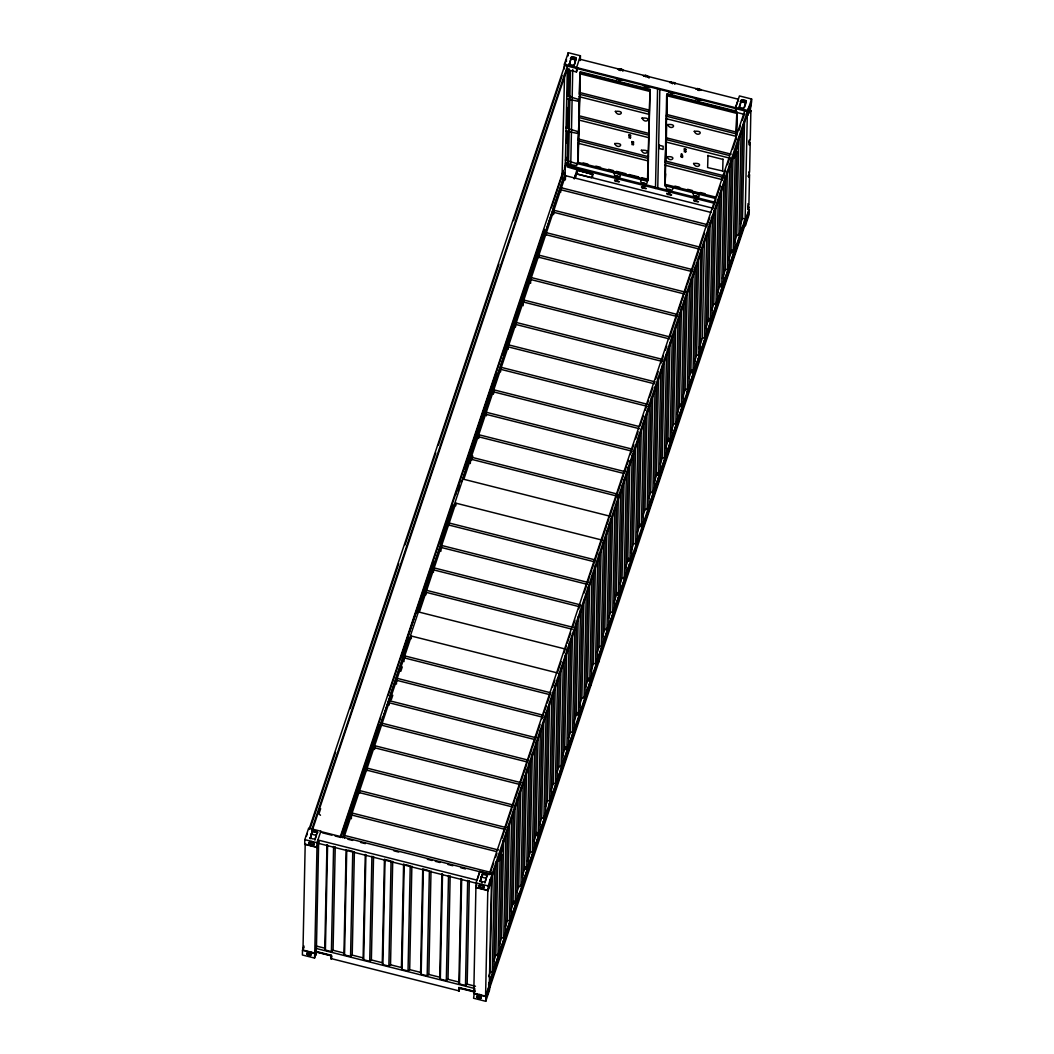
<?xml version="1.0" encoding="UTF-8"?>
<svg xmlns="http://www.w3.org/2000/svg" width="1054" height="1054" viewBox="0 0 1054 1054"><rect width="100%" height="100%" fill="white"/><g stroke="black" fill="none" stroke-linecap="round" stroke-linejoin="round"><path stroke-width="1.5" d="M303.934 945.978L302.498 950.286L302.393 954.99L314.566 958.06L316.49 952.329M320.811 832.396L320.824 831.237L308.651 828.167L304.817 839.643L304.711 844.359L316.885 847.429L318.651 842.159M302.985 950.049L305.199 844.135L316.99 847.113L314.777 953.04L302.985 950.049L303.908 947.269M312.432 830.829L310.166 838.615L312.432 830.829A4.335 3.729 1.2 0 1 317.201 832.041L314.935 839.827L317.201 832.041M314.566 958.06L314.672 953.356L316.437 948.086L318.677 840.934L317.926 843.226L476.935 883.384M316.885 847.429L316.99 842.726L320.824 831.237M317.043 951.525L315.475 954.977L316.477 946.084L324.803 948.192L325.396 950.089L331.404 951.604L333.064 950.286L335.238 846.797M317.926 843.226L317.992 840.025L477.001 880.182L479.833 871.724M315.857 955.069L315.923 951.96L330.956 955.754L331.364 958.639L331.443 955.332L315.66 951.34M324.803 948.192L326.977 844.715M325.396 950.089L327.596 844.965M331.259 958.956L331.443 955.332M331.404 951.604L333.604 846.481M344.539 838.009L344.592 835.479L490.953 872.448M354.394 851.632L352.22 955.122L350.56 956.452L344.539 954.924L343.96 953.027L346.12 849.55M344.539 954.924L346.753 849.801M351.377 818.76L351.456 814.966L496.236 851.527M352.049 815.559L352.102 813.029L498.476 849.998M350.56 956.452L352.761 851.316L348.255 850.183M359.572 793.109L359.625 790.579L505.986 827.548M373.551 856.467L371.377 959.957L369.717 961.288L363.696 959.772L363.116 957.875L365.277 854.386M367.082 770.672L367.135 768.142L513.496 805.098M363.696 959.772L365.909 854.636M369.717 961.288L371.917 856.164M374.565 749.486L374.644 745.692L521.019 782.661M392.707 861.316L390.533 964.792L388.873 966.123L382.852 964.608L382.273 962.71L384.433 859.221M382.852 964.608L385.053 859.484L391.074 860.999L388.873 966.123M388.979 705.258L389.031 702.728L535.392 739.697M396.462 684.072L396.541 680.278L542.915 717.247M397.147 680.871L397.2 678.354L543.561 715.31M403.985 661.622L404.064 657.841L550.425 694.797M404.657 658.434L404.71 655.904L551.071 692.873M411.864 866.151L409.69 969.627L408.03 970.958L402.009 969.443L401.429 967.546L403.59 864.056M402.009 969.443L404.209 864.32M411.297 638.698L411.363 636.036L557.724 673.005M408.03 970.958L410.23 865.835M425.948 594.825L426 592.295L572.362 629.264M431.007 870.986L428.846 974.476L427.173 975.793L421.165 974.278L420.586 972.381L422.746 868.904M421.165 974.278L423.365 869.155L427.884 870.288M433.457 572.375L433.51 569.858L579.884 606.814M427.173 975.793L429.386 870.67M440.954 551.202L441.033 547.408L587.394 584.377M441.626 548.001L441.679 545.471L588.04 582.44M449.136 525.551L449.188 523.021L595.55 559.99M450.163 875.821L448.003 979.311L446.329 980.642L440.322 979.113L439.729 977.216L441.903 873.74M440.322 979.113L442.522 873.99M455.789 505.815L455.842 503.153L602.203 540.122M446.329 980.642L448.53 875.505M460.269 987.703L458.714 991.155L458.885 987.519L474.669 991.498L458.78 987.835M469.32 880.657L467.159 984.146L465.486 985.477L459.478 983.962L458.885 982.064L461.059 878.575M458.714 991.155L458.885 987.519M459.083 991.247L459.149 988.138L474.181 991.933M459.478 983.962L461.678 878.825M471.178 459.689L471.23 457.159L617.604 494.128M465.486 985.477L467.686 880.353M478.674 438.504L478.753 434.722L625.114 471.678M474.682 990.496L473.575 998.23L485.749 1001.3L489.596 989.825L489.702 985.108L488.569 984.818L519.358 892.83M476.83 884.793L475.894 887.587L488.068 890.67L491.915 879.181L492.007 874.477L479.833 871.394L476 882.883L473.786 993.197L485.578 996.175L748.801 209.865L748.867 206.782L747.971 209.469L748.933 203.58L749.539 174.595L748.643 177.283L749.605 171.407L750.211 142.409L749.315 145.109L749.381 141.908L750.277 139.22L750.883 110.235L749.987 112.923L750.053 109.735L751.015 103.951M486.395 415.816L486.263 412.272L632.624 449.241M474.669 991.498L474.735 988.507L315.726 948.35M479.372 884.741L479.359 885.676A2.477 1.225 18.5 0 0 481.718 887.547A2.477 1.225 18.5 0 0 484.129 886.888L484.129 885.874M479.82 872.554L479.833 871.394M482.416 873.766L480.137 881.552L482.416 873.766A4.335 3.729 1.2 0 1 487.185 874.965L484.919 882.751L487.185 874.965M493.074 394.288L493.127 391.759L639.501 428.728M493.694 393.616L493.773 389.822L638.553 426.383M485.578 996.175L487.804 890.248L491.915 879.181M485.749 1001.3L485.854 996.597L590.121 685.192L590.293 681.49M488.068 890.67L488.173 885.953L747.365 111.553L564.76 65.427L309.006 829.419M500.597 371.838L500.65 369.308L647.011 406.277M489.319 985.016L491.533 879.089M488.648 976.623L490.097 972.315L492.152 873.792M490.097 972.315L492.297 971.828L494.458 868.377M496.223 861.566L494.023 966.663L492.297 971.828M508.107 349.388L508.16 346.858L654.521 383.827M493.904 960.919L495.828 955.174L497.817 860.064L500.018 859.577L501.757 854.412L499.899 852.936M496.777 861.289L498.687 860.775L498.805 855.189M495.828 955.174L498.028 954.687L500.018 859.577M501.757 854.412L499.754 949.522L498.028 954.687M503.364 840.236L503.219 847.232L498.687 860.775M499.161 945.214L501.559 938.047L503.628 839.524M515.617 326.938L515.669 324.421L662.044 361.377M501.559 938.047L503.772 937.546L505.973 832.462M507.699 827.298L505.498 932.395L503.772 937.546M505.38 926.65L507.303 920.906L509.332 824.03M507.303 920.906L509.504 920.419L511.664 816.969M523.113 305.765L523.192 301.971L669.553 338.94M523.785 302.564L523.838 300.034L670.199 337.003M513.403 811.804L511.23 915.254L509.504 920.419M515.103 805.256L513.034 903.779L515.235 903.278L516.961 898.127L519.161 793.03M515.235 903.278L517.435 798.194M530.623 283.315L530.676 280.786M531.295 280.114L531.348 277.584L677.722 314.553M516.855 892.382L518.766 886.638L520.834 788.115M518.766 886.638L520.979 886.15L523.14 782.7M524.905 775.889L522.705 880.986L520.979 886.15M526.605 769.341L524.51 869.497L526.71 869.01L528.436 863.845L530.61 760.395M538.818 257.663L538.871 255.134L685.232 292.103M526.71 869.01L528.91 763.913M527.369 860.973L530.241 852.37L532.31 753.847M530.241 852.37L532.441 851.869L534.615 748.432M546.328 235.213L546.38 232.697L692.741 269.653M536.381 741.621L534.18 846.718L532.441 851.869M538.014 738.353L535.985 835.229L538.186 834.742L539.911 829.577L542.072 726.127M538.186 834.742L540.386 729.645M553.192 214.713L553.245 212.183L699.606 249.139M553.811 214.041L553.89 210.247L700.264 247.216M539.319 825.269L541.716 818.102L543.785 719.579M541.716 818.102L543.917 817.601L546.117 712.517M547.843 707.353L545.643 812.45L543.917 817.601M545.537 806.705L547.448 800.961L549.477 704.085M560.702 192.263L560.754 189.733L707.129 226.702M562.019 177.955L563.521 170.511M564.298 68.892L564.404 64.175L568.251 52.7L580.425 55.77L580.319 60.486M564.575 73.859L562.085 174.819M547.448 800.961L549.661 800.473L551.861 695.376M553.587 690.212L551.387 795.309L549.661 800.473M565.379 179.654L565.471 175.675L463.826 479.293L610.2 516.262M567.355 94.267L567.922 95.611A2.714 2.332 1.2 0 0 569.516 96.691L578.106 99.274L578.066 101.237L569.463 99.484A2.714 2.332 1.2 0 1 567.856 98.404M568.185 55.836L568.251 52.7M550.794 791.001L553.192 783.833L555.247 685.311M566.63 142.975L566.868 131.697M567.368 107.574L566.999 125.281L566.103 127.969L567.987 128.443L568.593 99.458L566.709 98.984M567.671 93.108L568.185 68.945M571.479 56.982L569.213 64.768L571.479 56.982A4.335 3.729 1.2 0 1 576.248 58.181L573.982 65.967L576.248 58.181M569.226 68.892L568.659 96.27L566.775 95.795M569.239 94.307L568.962 95.11A1.462 1.252 1.2 0 0 569.845 95.716M576.96 163.027L576.722 165.597L572.691 165.004L568.106 163.844L568.172 161.051A2.714 2.332 1.2 0 1 566.578 159.971L565.998 158.627L566.709 158.047M568.844 128.865L577.434 131.46L577.394 133.41L568.778 131.658L568.844 128.865A2.714 2.332 1.2 0 1 567.25 127.784L566.67 126.454L567.381 125.874M569.463 99.484L569.516 96.691M553.192 783.833L555.392 783.333L557.592 678.249M714.48 203.317L568.449 166.44L570.451 70.658M559.318 673.084L557.118 778.181L555.392 783.333M715.864 202.46L657.762 187.796A6.772 3.491 -51.6 0 0 655.483 188.416L655.509 187.217L570.728 165.807L572.744 69.604M556.999 772.424L558.923 766.693L560.991 668.17M558.923 766.693L561.123 766.205L563.297 662.755M567.315 69.656L576.472 71.962L576.578 67.258L564.404 64.175M565.049 655.944L562.849 761.041L561.123 766.205M575.919 176.953L575.998 173.647L712.741 208.178M566.762 649.396L564.654 749.552L566.868 749.065L568.593 743.9L570.794 638.816M592.519 177.296L592.849 174.411L567.171 166.914L567.236 163.818L565.366 163.344M577.131 172.303L577.184 170.102L592.849 174.411M641.781 177.731L648.131 179.338L647.472 181.275L577.724 163.66L580.253 71.764L650.015 89.379L647.907 179.984L578.145 162.369L578.567 142.264L578.145 143.265L647.907 160.88L648.329 159.892M578.646 139.075L648.394 156.69L647.96 158.377L578.198 140.762L579.054 118.983L578.633 119.972L648.394 137.587L648.816 136.598M579.133 115.782L648.882 133.41L648.447 135.096L578.686 117.481L579.542 95.69M579.621 92.502L649.369 110.117L648.935 111.803L579.173 94.188L580.043 72.41L649.791 90.025M579.186 122.462L577.724 163.66M579.357 114.28L580.214 73.398M566.868 749.065L569.068 643.968M568.475 738.156L570.398 732.425L572.427 635.536M570.398 732.425L572.599 731.924L574.773 628.474M576.525 621.676L574.325 726.773L572.599 731.924M578.198 616.761L576.13 715.284L578.33 714.796L580.069 709.632L582.23 606.182M578.33 714.796L580.53 609.699M578.989 706.76L581.874 698.156L583.929 599.634M581.874 698.156L584.074 697.656L586.235 594.206M588 587.407L585.8 692.504L584.074 697.656M589.634 584.14L587.605 681.016L589.805 680.528L591.531 675.364L593.705 571.914M589.805 680.528L592.005 575.431M590.978 685.06L591.268 680.831M590.938 671.055L593.336 663.888L595.405 565.352M593.336 663.888L595.55 663.388L597.71 559.938M599.476 553.139L597.275 658.223L595.55 663.388M598.751 661.846L598.698 658.882M597.157 652.479L599.08 646.748L601.109 549.872M599.08 646.748L601.281 646.26L603.481 541.163M605.167 537.645L603.007 641.096L601.281 646.26M602.414 636.787L604.812 629.607L606.88 531.084M618.474 69.077C619.488 67.509 623.678 71.935 623.151 70.486M604.812 629.607L607.012 629.119L609.212 524.022M619.185 69.959L619.409 69.314M619.106 70.328L619.541 69.037C619.238 70.71 620.411 68.708 623.151 70.684M610.938 518.871L608.738 623.955L607.012 629.119M621.201 69.156L621.083 70.078L621.201 69.156L622.65 69.775L622.347 70.592M621.293 69.432L621.214 70.302M608.632 618.211L610.543 612.479L612.585 515.59M610.543 612.479L612.756 611.979L614.917 508.529M616.682 501.73L614.482 606.827L612.756 611.979M618.382 495.182L616.287 595.339L618.487 594.851L620.213 589.687L622.413 484.603M618.487 594.851L620.687 489.754M630.542 137.705L629.027 137.863L629.093 134.728M630.437 138.021L630.595 135.11M620.095 583.942L622.018 578.211L624.087 479.689M633.494 144.464L631.978 144.622L632.044 141.486M622.018 578.211L624.218 577.711L626.392 474.26M633.375 144.78L633.546 141.868M628.158 467.462L625.957 572.559L624.218 577.711M629.857 460.901L627.762 561.071L629.963 560.583L631.689 555.418L633.849 451.968M629.963 560.583L632.163 455.486M630.608 552.546L633.494 543.943L635.562 445.407M598.87 661.517L598.105 661.332L634.6 552.322L634.666 549.318M633.494 543.943L635.694 543.442L637.894 438.345M645.997 75.414L645.878 76.336L644.679 76.02L645.997 75.414L646.01 76.56M646.51 76.586L643.441 75.809L646.221 75.783L643.441 75.611M639.62 433.194L637.42 538.278L635.694 543.442M647.34 76.059L649.066 77.429L646.221 75.783M647.96 76.534L649.014 77.219M641.254 429.927L639.225 526.802L641.438 526.315L643.164 521.15L645.364 416.053M648.908 76.402L649 78.049M647.472 181.275L650.015 89.379M641.438 526.315L643.638 421.218M643.348 528.647L642.597 528.449L642.466 525.498M643.243 528.963L643.177 525.999M642.571 516.842L644.969 509.662L647.024 411.139M644.969 509.662L647.169 509.174L649.369 404.077M651.095 398.926L648.895 504.01L647.169 509.174M655.483 188.416L657.577 88.576M648.777 498.265L650.7 492.534L652.729 395.645M657.762 187.796L659.83 89.142M650.7 492.534L652.9 492.034L655.101 386.95M656.8 383.432L654.626 486.882L652.9 492.034M658.5 376.871L656.431 475.394L658.645 474.906L660.371 469.741L662.571 364.644M658.645 474.906L660.845 369.809M715.495 198.455L664.758 185.636L666.642 95.677L667.287 93.74L735.468 110.96M723.9 177.559L665.245 162.751L666.102 140.959L665.68 141.961L730.672 158.377M729.144 155.478L665.733 139.457L666.589 117.679L666.168 118.667L735.916 136.282L736.351 135.294M666.655 114.478L667.077 94.386L736.838 112.001L736.417 132.106L735.969 133.792L666.22 116.177L666.655 114.478L736.417 132.106M665.614 173.884L664.758 185.636M665.891 160.801L666.642 124.82M666.853 115.005L667.287 93.74M671.754 82.765L669.738 82.37L672.07 82.475M660.252 463.997L662.175 458.266L664.204 361.377M670.7 82.265L675.377 83.674L672.887 82.515L672.465 83.806M662.175 458.266L664.376 457.765L666.536 354.315M668.276 349.164L666.102 452.614L664.376 457.765M669.975 342.603L667.907 441.125L670.107 440.638L671.846 435.473L674.007 332.023M670.107 440.638L672.307 335.541M670.766 432.601L673.651 423.985L675.706 325.462M681.029 156.822C680.871 148.127 684.718 160.827 681.147 156.493M673.651 423.985L675.851 423.497L678.012 320.047M679.777 313.249L677.577 418.333L675.851 423.497M685.838 151.671L684.323 151.829L684.389 148.693M681.477 306.688L679.382 406.857L681.582 406.357L683.308 401.205L685.482 297.755M685.732 151.987L685.89 149.075M681.582 406.357L683.782 301.273M682.241 398.32L685.113 389.716L687.182 291.194M685.113 389.716L687.327 389.229L689.487 285.779M691.253 278.981L689.052 384.064L687.327 389.229M695.666 88.997L698.446 88.971L701.305 90.341L701.134 89.59L699.975 89.998M692.886 275.7L690.857 372.589L693.058 372.088L694.784 366.937L696.944 263.487M696.957 88.905L698.315 89.247M699.131 90.539L699.566 89.247L698.407 90.42M693.058 372.088L695.258 267.005M700.199 89.353L699.975 90.367M694.191 362.616L696.589 355.448L698.657 256.926M696.589 355.448L698.789 354.961L700.989 249.864M698.789 354.961L700.225 349.335L702.359 247.532M699.448 346.924L702.32 338.321L704.349 241.432M722.767 171.038L707.629 167.573L707.985 155.281M702.32 338.321L704.533 337.82L706.733 232.736M708.459 227.572L706.259 332.656L704.533 337.82M710.119 222.657L708.064 321.18L710.264 320.693L711.99 315.528L714.19 210.431M710.264 320.693L712.464 215.596M711.872 309.784L713.795 304.039L715.864 205.517M713.795 304.039L715.995 303.552L718.169 200.102M719.935 193.304L717.721 298.387L715.995 303.552M721.634 186.742L719.539 286.912L721.74 286.411L723.466 281.26L725.626 177.81M722.662 171.367L723.018 159.075M721.74 286.411L723.94 181.328M722.385 278.375L725.271 269.771L727.339 171.249M725.271 269.771L727.471 269.284L729.671 164.187M731.397 159.035L729.197 264.119L727.471 269.284M731.963 158.759L733.861 158.232L733.953 154.042M744.651 114.438L735.481 112.119L735.587 107.416L739.434 95.94L751.607 99.01C752.582 106.19 742.345 129.023 750.553 105.347M733.215 252.143L735.205 157.033L736.93 151.868L735.073 150.406L736.93 151.868L734.941 246.992L733.215 252.143L731.002 252.644L733.004 157.52L735.205 157.033M735.85 139.484L736.838 112.001M736.535 135.9L737.009 113.002M738.538 137.705L738.393 144.688L733.861 158.232M734.335 242.67L736.746 235.503L738.801 136.98M741.436 100.986L741.463 99.906A4.335 3.729 1.2 0 1 746.232 101.118L746.206 102.198A4.335 3.729 1.2 0 0 741.436 100.986L739.197 107.692A4.335 3.729 1.2 0 0 739.816 108.233M736.746 235.503L738.946 235.016L741.107 131.566M742.872 124.754L740.672 229.851L738.946 235.016M740.554 224.107L742.477 218.376L744.519 120.933M642.597 528.449L744.229 224.831L744.282 222.17M744.98 225.424L744.229 224.831M745.073 221.024L747.286 115.11M747.365 111.553L747.312 113.937L491.559 877.929M745.441 221.129L745.349 225.833L749.183 214.357L749.289 209.641L745.441 221.129L744.308 220.839M747.655 115.202L747.76 110.486L751.607 99.01M620.648 69.867L620.226 70.618M408.333 636.273L408.438 635.562M635.417 549.516L635.76 547.948M635.549 548.989L635.351 552.507L634.6 552.322M591.044 681.688L590.872 685.39L590.121 685.192M306.49 836.112L307.254 833.49M563.455 171.301L563.244 172.276A6.258 0.83 -75.8 0 0 563.192 174.424L563.389 174.2M748.683 107.587L747.734 110.433L735.587 107.416M746.377 217.598L745.613 220.22M565.761 61.29L566.499 59.406M487.119 992.433L486.368 994.304M310.008 828.694L335.58 752.292M350.191 708.631L398.728 563.64M404.999 544.918L435.789 452.93M438.398 445.144L498.937 264.277M513.562 220.615L562.098 75.624M311.641 830.078L567.381 66.099L565.089 175.57L711.002 212.434M312.63 829.353L567.329 68.484M320.653 808.668L318.927 813.833L320.482 815.269M580.425 55.77L576.564 67.575L735.573 107.732L738.419 99.26L579.41 59.103M576.472 71.962L577.895 67.733M566.327 157.468L565.431 160.155L567.302 160.63L567.908 131.645L566.038 131.17M340.165 837.113L562.507 172.909L565.128 173.581L342.787 837.772M564.483 167.639L565.932 163.33M340.64 837.548L380.823 717.497M388.135 695.666L544.193 229.482M551.505 207.651L563.389 172.118M564.325 169.325L566.196 163.752M408.662 634.706L416.014 612.769M455.591 494.721L460.005 481.362M457.818 490.321L459.281 485.934M343.156 834.149L379.69 725.007M402.009 657.946L408.926 637.696M417.792 611.188L433.984 562.454M440.243 544.141L453.286 505.169M465.288 469.307L497.224 373.524M503.39 355.488L545.142 230.747M342.827 837.192L409.018 639.462L408.267 639.264M418.056 612.479L453.497 506.579L452.746 506.394M462.008 481.151L563.126 179.088L562.375 178.903L564.878 179.931M343.947 837.416L411.363 636.036M455.842 503.153L419.347 612.163L565.708 649.132M470.295 463.536L470.585 459.096L616.959 496.065M391.297 699.711L392.786 695.271M400.797 671.345L402.272 666.905M471.362 460.506L472.851 456.079M577.091 169.417L574.232 178.89L575.998 173.647M315.475 954.977L316.266 952.605M622.163 70.328L621.952 69.34M330.89 958.863L331.681 956.505M645.865 76.692L646.089 75.69M674.573 83.78C676.075 82.528 671.846 81.988 674.033 82.976L674.389 83.516M696.905 89.208L697.471 88.417M698.222 88.602L697.326 88.865M698.011 90.262L698.446 88.971L698.42 90.17L699.566 89.985M735.481 112.119L736.43 109.3M741.463 99.906L739.21 106.612A4.335 3.729 1.2 0 0 743.992 107.824L746.232 101.118M744.414 107.561L745.758 103.529M488.977 874.873L744.73 110.881M490.373 872.962L491.81 868.654M492.297 867.218L493.72 862.962M495.578 857.403L496.948 853.318M501.941 838.404L503.311 834.32M503.759 832.95L509.504 815.822M509.978 814.399L511.875 808.721M512.363 807.285L514.76 800.118M515.235 798.682L517.132 793.003M517.606 791.58L520.979 781.541M521.453 780.131L523.351 774.453M523.825 773.017L526.71 764.413M527.184 762.991L528.607 758.735M529.082 757.312L531.967 748.709M532.441 747.273L534.826 740.185M535.3 738.749L538.186 730.145M538.66 728.722L540.083 724.467M541.993 718.749L543.442 714.441M543.917 713.005L546.288 705.916M547.25 703.044L549.648 695.877M552.507 687.34L554.905 680.173M557.764 671.635L561.123 661.596M563.982 653.072L566.38 645.904M567.342 643.045L568.765 638.79M569.239 637.367L570.675 633.072M572.599 627.328L574.97 620.239M578.804 608.777L580.24 604.522M584.074 593.059L586.446 585.971M586.92 584.535L589.805 575.932M590.28 574.509L591.702 570.254M592.177 568.831L595.062 560.227M595.536 558.791L597.921 551.69M598.395 550.267L601.281 541.651M601.755 540.241L603.178 535.985M603.652 534.562L606.537 525.959M607.012 524.523L608.909 518.845M609.383 517.422L612.756 507.382M613.23 505.973L615.128 500.294M615.602 498.858L618 491.678M618.487 490.255L620.384 484.576M620.859 483.154L623.257 475.986M624.218 473.114L626.603 466.026M627.077 464.59L628.513 460.282M630.437 454.564L631.86 450.308M632.334 448.885L633.77 444.577M635.694 438.846L638.065 431.745M639.989 426.014L641.425 421.705M641.899 420.296L643.335 416.027M645.246 410.309L646.682 406.014M647.169 404.578L648.592 400.322M649.541 397.477L652.9 387.437M655.759 378.913L658.157 371.733M661.016 363.208L663.414 356.041M665.324 350.336L666.747 346.068M670.107 336.028L672.017 330.363M672.492 328.94L678.223 311.8M678.697 310.363L681.582 301.76M682.057 300.35L683.479 296.082M683.954 294.672L686.839 286.069M687.313 284.633L689.698 277.531M690.172 276.095L693.058 267.492M693.532 266.069L694.955 261.814M695.429 260.404L698.315 251.787M698.789 250.365L704.533 233.224M707.379 224.7L709.777 217.519M712.636 208.995L715.995 198.956M716.944 196.11L718.38 191.854M718.854 190.418L720.29 186.123M722.214 180.405L723.637 176.137M724.111 174.727L725.547 170.419M727.471 164.688L729.842 157.586M732.635 149.273L736.153 138.733M738.946 130.419L740.369 126.151M742.279 120.446L744.677 113.279M510.637 910.946L513.983 900.933M522.112 876.678L525.459 866.665M534.062 840.973L536.934 832.396M562.256 756.732L565.616 746.719M573.732 722.464L577.078 712.451M585.681 686.76L588.554 678.183M613.889 602.519L617.236 592.506M625.351 568.238L628.711 558.238M637.314 532.533L640.173 523.97M654.033 482.574L657.393 472.561M665.509 448.293L668.855 438.293M676.984 414.024L680.331 404.011M688.934 378.32L691.806 369.743M705.666 328.347L709.013 318.348M717.128 294.079L720.488 284.066M728.604 259.811L731.95 249.798M523.535 880.367L545.985 813.319M548.594 805.519L574.166 729.118M586.696 691.701L590.345 680.792M598.171 657.406L629.488 563.85M649.844 503.048L682.729 404.815M686.905 392.351L736.482 244.225M489.359 983.013L745.112 219.034L742.477 218.376M489.754 987.848L744.98 225.016M649.304 113.305L648.882 114.306L579.12 96.678M622.242 80.354L616.234 78.839M648.921 87.1L642.914 85.585M628.988 135.044L630.49 135.426M631.926 141.803L633.428 142.185M674.468 93.556L668.46 92.027M701.147 100.288L695.139 98.773M684.283 149.009L685.785 149.391M666.602 185.807C663.717 190.221 675.627 192.539 672.136 187.059M567.619 162.856L566.103 162.817M749.025 172.935L749.038 171.749M617.749 69.327L618.474 68.721M669.975 82.515L670.7 81.909M749.895 107.627L749.921 106.322M749.921 108.786L750.632 108.206L749.961 107.165M749.868 111.579L750.567 110.999L749.895 109.959M748.643 141.249L749.723 139.576M749.196 143.766L749.908 142.751L748.722 142.132M697.34 198.376L695.39 197.888M747.918 176.229L748.986 174.542M747.905 205.332L748.604 204.753L747.932 203.712M747.839 208.125L748.551 207.546L747.879 206.505M747.773 208.955L747.8 207.664M568.449 166.44L569.16 166.11M309.547 841.672L309.375 842.752A2.477 1.225 18.5 0 0 311.734 844.623A2.477 1.225 18.5 0 0 314.145 843.951L314.092 842.871M641.333 179.272C637.538 183.33 650.186 186.347 646.589 180.603M645.246 75.229L644.89 76.283M569.239 165.913L570.728 165.807M645.101 75.664L645.891 75.743M619.831 69.854L620.661 70.051M570.346 58.55L574.522 59.604M740.145 101.434L744.506 102.541M579.608 73.688L649.356 91.316M666.642 95.677L736.403 113.292M666.168 137.771L731.173 154.187M707.88 155.597L722.912 159.391M665.68 161.064L724.335 175.873M722.267 179.654L665.193 165.241L665.614 164.253L665.193 184.345L715.929 197.164M583.125 162.922L587.882 164.121M595.813 166.124L600.569 167.322M608.487 169.325L613.244 170.524M616.419 171.328L625.931 173.726M629.106 174.529L638.619 176.94M674.916 186.11L679.672 187.309M687.603 189.312L692.359 190.51M700.291 192.513L705.047 193.712M643.203 179.694L646.207 180.458M568.172 161.051L576.762 163.633M561.413 187.796L707.774 224.765M545.735 234.62L692.096 271.589M538.212 257.071L684.586 294.04M530.702 279.521L677.063 316.49M516.328 322.484L662.689 359.44M508.805 344.921L655.18 381.891M501.296 367.372L647.657 404.341M485.617 414.209L631.978 451.178M478.108 436.659L624.469 473.615M448.543 524.958L594.904 561.927M434.156 567.922L580.53 604.891M426.646 590.372L573.007 627.328M389.677 700.791L536.038 737.76M382.167 723.242L528.528 760.211M381.522 725.178L527.883 762.147M373.999 747.629L520.373 784.598M366.489 770.079L512.85 807.035M358.979 792.516L505.34 829.485M320.824 831.566L490.308 874.385M322.392 832.792L331.931 835.203M335.119 836.006L339.889 837.205M347.833 839.221L352.603 840.42M360.56 842.436L365.33 843.635M393.946 850.868L398.715 852.067M427.344 859.3L432.114 860.499M435.289 861.302L440.058 862.515M448.016 864.517L452.785 865.729M460.73 867.732L465.499 868.944M312.234 831.171L317.913 832.607M310.798 833.991L316.463 835.427M480.558 876.875L486.237 878.298M405.711 864.702L408.728 865.453M304.817 839.643L316.99 842.726M476 882.883L488.173 885.953M308.954 843.911L311.734 844.623M476 887.27L486.329 889.879M333.064 950.286L343.96 953.027M352.22 955.122L363.116 957.875M371.377 959.957L382.273 962.71M390.533 964.792L401.429 967.546M409.69 969.627L420.586 972.381M428.846 974.476L439.729 977.216M448.003 979.311L458.885 982.064M467.159 984.146L475.486 986.254M315.554 951.657L331.325 955.649M302.498 950.286L314.672 953.356M473.681 993.514L485.854 996.597M331.364 958.639L458.819 990.826M306.648 953.936L309.428 954.634M476.5 996.834L479.412 997.571M647.327 76.863L649.066 77.429M621.096 69.472L621.807 69.788M617.301 178.679L616.485 177.955M698.96 348.36L700.225 349.335M565.497 64.413L565.431 64.123A6.258 0.83 -75.8 0 1 565.458 62.99M696.905 199.153A1.568 1.344 1.2 0 1 695.008 198.165M696.892 199.746A1.568 1.344 1.2 0 1 695.39 199.377M696.944 196.834A1.568 1.344 1.2 0 1 695.442 196.452M568.106 163.844A2.714 2.332 1.2 0 1 566.512 162.764M568.778 131.658A2.714 2.332 1.2 0 1 567.605 131.052M481.085 997.479A1.989 0.988 18.5 0 1 477.765 996.636A6.258 3.083 18.5 0 1 477.541 994.923A1.989 0.988 18.5 0 1 477.805 994.489M479.478 994.396A1.989 0.988 18.5 0 1 480.44 994.765M480.808 996.122A4.335 3.729 1.2 0 1 477.765 994.739M478.371 996.359A4.335 3.729 1.2 0 1 477.752 995.819M311.141 952.394A6.258 3.083 18.5 0 1 311.101 954.542A1.989 0.988 18.5 0 1 307.781 953.712A6.258 3.083 18.5 0 1 307.557 951.999M311.707 953.185A4.335 3.729 1.2 0 1 308.414 952.342M746.021 101.698A2.477 1.225 18.5 0 1 742.767 100.42M745.705 102.673A2.477 1.225 18.5 0 1 742.148 100.67M574.008 64.887A4.335 3.729 1.2 0 1 569.239 63.688M571.452 58.062A4.335 3.729 1.2 0 1 576.235 59.261M576.037 58.774A2.477 1.225 18.5 0 1 572.796 57.483M575.721 59.735A2.477 1.225 18.5 0 1 572.164 57.733M571.387 66.007A4.335 3.729 1.2 0 1 570.57 65.73M566.538 60.829A6.258 0.83 -75.8 0 1 566.459 61.567M484.932 881.671A4.335 3.729 1.2 0 1 480.163 880.472M482.389 874.846A4.335 3.729 1.2 0 1 487.159 876.045M482.31 882.791A4.335 3.729 1.2 0 1 481.494 882.514M489.741 879.576A6.258 0.83 -75.8 0 1 489.636 881.447M314.962 838.747A4.335 3.729 1.2 0 1 310.179 837.535M482.666 884.938A3.215 1.581 18.5 0 1 483.483 885.347M310.904 841.553A3.215 1.581 18.5 0 1 312.695 842.001M312.406 831.909A4.335 3.729 1.2 0 1 317.175 833.121M618 179.22A1.568 1.344 1.2 0 1 616.103 178.231A1.568 1.344 1.2 0 0 616.089 178.837M617.987 179.826A1.568 1.344 1.2 0 1 616.485 179.443M618.052 176.914A1.568 1.344 1.2 0 1 616.55 176.532M618.066 176.308A1.568 1.344 1.2 0 1 616.55 175.926M620.081 79.959A1.568 1.344 1.2 0 1 618.579 79.59M620.068 80.565A1.568 1.344 1.2 0 1 618.566 80.183M617.315 172.988A1.568 1.344 1.2 0 1 616.63 172.619M696.957 196.242A1.568 1.344 1.2 0 1 695.456 195.86M696.22 192.908A1.568 1.344 1.2 0 1 695.535 192.553M698.986 99.893A1.568 1.344 1.2 0 1 697.471 99.511M698.973 100.486A1.568 1.344 1.2 0 1 697.471 100.117M644.679 185.965A1.568 1.344 1.2 0 1 643.177 185.583M644.666 186.558A1.568 1.344 1.2 0 1 643.164 186.176M644.719 183.646A1.568 1.344 1.2 0 1 643.217 183.264M644.732 183.053A1.568 1.344 1.2 0 1 643.23 182.671M646.761 86.705A1.568 1.344 1.2 0 1 645.246 86.323M646.748 87.298A1.568 1.344 1.2 0 1 645.232 86.915M644.811 179.733A1.568 1.344 1.2 0 1 643.994 179.72M670.225 192.421A1.568 1.344 1.2 0 1 668.723 192.039M670.212 193.014A1.568 1.344 1.2 0 1 668.71 192.632M670.278 190.102A1.568 1.344 1.2 0 1 668.776 189.72M670.291 189.496A1.568 1.344 1.2 0 1 668.789 189.127M670.357 186.189A1.568 1.344 1.2 0 1 669.54 186.176M672.307 93.16A1.568 1.344 1.2 0 1 670.805 92.778M672.294 93.753A1.568 1.344 1.2 0 1 670.792 93.371M309.072 842.778L309.046 843.714A2.477 1.225 18.5 0 0 311.417 845.585A2.477 1.225 18.5 0 0 313.828 844.926L313.183 843.384A3.215 1.581 18.5 0 0 309.757 842.515L309.151 842.673M479.056 885.703L479.03 886.651A2.477 1.225 18.5 0 0 481.388 888.522A2.477 1.225 18.5 0 0 483.799 887.85L483.167 886.309A3.215 1.581 18.5 0 0 479.728 885.452L479.069 885.65M614.68 143.555C617.987 150.643 626.247 142.488 614.68 143.555M615.352 111.368C618.658 118.456 626.919 110.301 615.352 111.368M614.271 172.79L614.587 175.623L620.121 176.874L619.91 173.87L614.271 172.79M614.601 180.221L615.167 181.328L619.409 181.789L614.601 180.221M641.359 150.287C644.666 157.375 652.927 149.22 641.359 150.287M642.031 118.101C645.338 125.202 653.599 117.034 642.031 118.101M641.504 187.019L642.084 188.126L646.313 188.587L641.504 187.019M658.895 145.202L658.829 148.39L663.098 149.47L663.164 146.282L658.895 145.202M666.905 156.743C670.212 163.831 678.473 155.676 666.905 156.743M667.577 124.556C670.884 131.645 679.145 123.489 667.577 124.556M666.826 193.409L667.393 194.516L671.635 194.977L666.826 193.409M693.585 163.475C696.892 170.564 705.152 162.408 693.585 163.475M694.257 131.302C697.564 138.39 705.824 130.222 694.257 131.302M693.176 192.724L693.492 195.557L699.026 196.808L698.815 193.791L693.176 192.724M693.73 200.207L694.309 201.314L698.538 201.775L693.73 200.207M489.846 882.422L489.767 883.147A6.258 0.83 -75.8 0 0 489.741 884.293L490.848 880.999A6.258 0.83 -75.8 0 0 490.861 879.866L489.846 882.422M748.907 108.562L748.814 109.3A6.258 0.83 -75.8 0 0 748.788 110.433L749.816 107.877A6.258 0.83 -75.8 0 0 749.855 105.716L748.907 108.562M746.601 218.586L746.509 219.311A6.258 0.83 -75.8 0 0 746.548 220.734L747.589 217.164A6.258 0.83 -75.8 0 0 747.549 215.727L746.601 218.586M487.752 991.458L487.541 992.433A6.258 0.83 -75.8 0 0 487.435 994.304L488.45 991.748A6.258 0.83 -75.8 0 0 488.503 989.587L487.752 991.458M577.552 170.392L576.367 173.936L591.399 177.731L592.585 174.187L577.552 170.392M480.756 998.441A6.258 3.083 18.5 0 0 480.808 996.293A1.989 0.988 18.5 0 0 478.661 995.266A1.989 0.988 18.5 0 0 477.212 995.898A6.258 3.083 18.5 0 0 477.436 997.611A1.989 0.988 18.5 0 0 480.756 998.441M309.178 952.434A1.989 0.988 18.5 0 0 307.241 952.961A6.258 3.083 18.5 0 0 307.215 954.107A1.989 0.988 18.5 0 0 308.611 955.438A1.989 0.988 18.5 0 0 310.772 955.517A6.258 3.083 18.5 0 0 311.075 953.936A1.989 0.988 18.5 0 0 309.178 952.434"/></g></svg>
